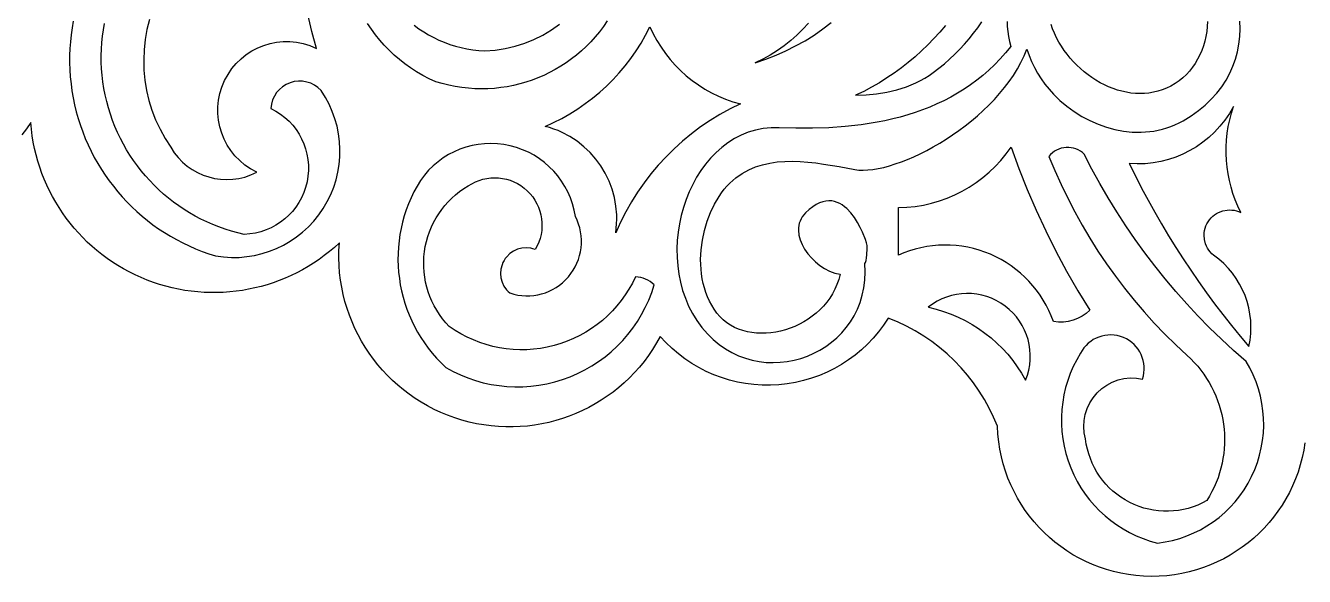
# Model space of a CAD drawing. Header units: millimetres. Extents: x 1813 to 2221, y -1379 to -1272.
# Drawn here: x 1925.2 to 2017.4, y -1379.5 to -1339.8 of the extents above; entities that cross this region are included whole.
import ezdxf

# ---------------------------------------------------------------- set-up
doc = ezdxf.new("R2010")
doc.units = ezdxf.units.MM
doc.header["$MEASUREMENT"] = 0

msp = doc.modelspace()

# ---------------------------------------------------------------- linework, layer by layer
for points in [[(1928.632568, -1339.46936), (1928.545898, -1339.961792), (1928.47583, -1340.457642), (1928.422607, -1340.956421), (1928.386475, -1341.457886), (1928.367432, -1341.961548), (1928.365723, -1342.467041), (1928.381348, -1342.973755), (1928.414551, -1343.481567), (1928.465576, -1343.989868), (1928.534424, -1344.498291), (1928.621338, -1345.00647), (1928.726074, -1345.511353), (1928.847656, -1346.009888), (1928.98584, -1346.501709), (1929.140137, -1346.986572), (1929.310791, -1347.464111), (1929.49707, -1347.93396), (1929.69873, -1348.395874), (1929.915527, -1348.849487), (1930.147217, -1349.294434), (1930.393311, -1349.730469), (1930.653809, -1350.157227), (1930.928223, -1350.574341), (1931.216309, -1350.981567), (1931.517822, -1351.378418), (1931.832275, -1351.764648), (1932.159668, -1352.140015), (1932.499512, -1352.50415), (1932.851318, -1352.856689), (1933.215332, -1353.197266), (1933.590576, -1353.525635), (1933.977295, -1353.841431), (1934.375244, -1354.144409), (1934.783447, -1354.434082), (1935.202393, -1354.710205), (1935.631348, -1354.972412), (1936.070068, -1355.220459), (1936.518311, -1355.453857), (1936.97583, -1355.672485), (1937.442139, -1355.875977), (1937.917236, -1356.063843), (1938.400635, -1356.23584), (1938.89209, -1356.391724), (1939.462158, -1356.468506), (1940.030762, -1356.502197), (1940.595459, -1356.493774), (1941.154297, -1356.444092), (1941.705322, -1356.354004), (1942.246338, -1356.224609), (1942.775391, -1356.056763), (1943.290283, -1355.851318), (1943.788818, -1355.609131), (1944.269287, -1355.331421), (1944.729492, -1355.018799), (1945.167236, -1354.672241), (1945.580566, -1354.292725), (1945.967285, -1353.881226), (1946.325439, -1353.438599), (1946.652832, -1352.96582), (1946.944092, -1352.469849), (1947.195068, -1351.95874), (1947.405762, -1351.434814), (1947.575928, -1350.900146), (1947.706299, -1350.3573), (1947.796143, -1349.80835), (1947.845947, -1349.255493), (1947.855713, -1348.701172), (1947.825439, -1348.147583), (1947.755127, -1347.597046), (1947.64502, -1347.051758), (1947.494873, -1346.514038), (1947.304688, -1345.986084), (1947.074951, -1345.470215), (1946.80542, -1344.96875), (1946.496094, -1344.483887), (1946.270996, -1344.269531), (1946.020996, -1344.09375), (1945.750732, -1343.957764), (1945.464844, -1343.862549), (1945.168213, -1343.809692), (1944.865723, -1343.800293), (1944.562012, -1343.835449), (1944.261963, -1343.916626), (1943.977539, -1344.041626), (1943.718994, -1344.204712), (1943.489258, -1344.401855), (1943.291504, -1344.629028), (1943.128418, -1344.882324), (1943.003174, -1345.157715), (1942.918945, -1345.451538), (1942.878174, -1345.759521), (1943.239502, -1345.952637), (1943.578857, -1346.172729), (1943.894775, -1346.417969), (1944.186768, -1346.686523), (1944.453613, -1346.976685), (1944.694824, -1347.286377), (1944.90918, -1347.61377), (1945.095703, -1347.957153), (1945.253662, -1348.314575), (1945.38208, -1348.684204), (1945.480225, -1349.064209), (1945.546875, -1349.452637), (1945.581299, -1349.847778), (1945.58252, -1350.247681), (1945.549805, -1350.650513), (1945.482178, -1351.054443), (1945.380615, -1351.451416), (1945.247314, -1351.833008), (1945.084229, -1352.198242), (1944.892578, -1352.545654), (1944.674316, -1352.873779), (1944.430664, -1353.181519), (1944.163574, -1353.467407), (1943.874268, -1353.730225), (1943.564453, -1353.968506), (1943.23584, -1354.181152), (1942.889893, -1354.366577), (1942.52832, -1354.523682), (1942.152832, -1354.651001), (1941.764648, -1354.747314), (1941.365479, -1354.811157), (1940.956787, -1354.841309), (1940.48877, -1354.731812), (1940.027344, -1354.605957), (1939.572998, -1354.463867), (1939.125977, -1354.306152), (1938.687012, -1354.132935), (1938.255859, -1353.94458), (1937.833252, -1353.741455), (1937.419189, -1353.523804), (1937.014404, -1353.291992), (1936.618652, -1353.046387), (1936.23291, -1352.787354), (1935.856934, -1352.515015), (1935.491211, -1352.229858), (1935.13623, -1351.932129), (1934.792236, -1351.622314), (1934.459717, -1351.300415), (1934.138428, -1350.967041), (1933.829346, -1350.622314), (1933.532471, -1350.266846), (1933.248047, -1349.900635), (1932.976563, -1349.524048), (1932.718262, -1349.137573), (1932.473389, -1348.741455), (1932.242676, -1348.33606), (1932.025879, -1347.921631), (1931.82373, -1347.498535), (1931.63623, -1347.067017), (1931.463867, -1346.627563), (1931.307129, -1346.180298), (1931.166016, -1345.725708), (1931.041016, -1345.264038), (1930.932373, -1344.795532), (1930.841064, -1344.323486), (1930.767578, -1343.85083), (1930.71167, -1343.378174), (1930.673096, -1342.905762), (1930.651611, -1342.434204), (1930.647461, -1341.963745), (1930.660156, -1341.494995), (1930.689697, -1341.028198), (1930.735596, -1340.563965), (1930.798096, -1340.102539), (1930.876953, -1339.644409)], [(1934.121582, -1339.35144), (1933.942383, -1340.073364), (1933.813232, -1340.802612), (1933.734131, -1341.536621), (1933.705078, -1342.272827), (1933.725586, -1343.008545), (1933.795654, -1343.741211), (1933.915039, -1344.46814), (1934.083984, -1345.18689), (1934.301758, -1345.894653), (1934.568604, -1346.588989), (1934.884033, -1347.267212), (1935.248291, -1347.926758), (1935.660889, -1348.564941), (1935.912842, -1348.953369), (1936.196533, -1349.30896), (1936.508789, -1349.630981), (1936.846924, -1349.918335), (1937.208008, -1350.170532), (1937.588867, -1350.386353), (1937.986816, -1350.565186), (1938.398926, -1350.706177), (1938.82251, -1350.80835), (1939.254395, -1350.870972), (1939.69165, -1350.893188), (1940.131348, -1350.874146), (1940.570801, -1350.812988), (1941.00708, -1350.708862), (1941.437256, -1350.560913), (1941.858398, -1350.368408), (1941.413086, -1350.125732), (1941.002441, -1349.844849), (1940.627686, -1349.528931), (1940.289795, -1349.181519), (1939.98999, -1348.805664), (1939.729492, -1348.405029), (1939.509521, -1347.982666), (1939.331299, -1347.54187), (1939.195557, -1347.086304), (1939.104004, -1346.618896), (1939.057373, -1346.143188), (1939.057129, -1345.662476), (1939.104248, -1345.180176), (1939.200195, -1344.699341), (1939.345703, -1344.223633), (1939.54248, -1343.756104), (1939.785156, -1343.310791), (1940.066162, -1342.900146), (1940.382324, -1342.525269), (1940.729736, -1342.187378), (1941.105469, -1341.887573), (1941.506348, -1341.627075), (1941.928711, -1341.407104), (1942.369385, -1341.228638), (1942.825195, -1341.09314), (1943.29248, -1341.001465), (1943.768066, -1340.954956), (1944.248779, -1340.954712), (1944.731201, -1341.001953), (1945.211914, -1341.097778), (1945.687744, -1341.243408), (1946.155273, -1341.440063), (1945.831543, -1340.214722), (1945.547852, -1338.980591)], [(1967.12793, -1339.465454), (1966.855469, -1339.861938), (1966.567383, -1340.24353), (1966.264893, -1340.609863), (1965.947998, -1340.960693), (1965.617432, -1341.295898), (1965.27417, -1341.615112), (1964.918457, -1341.918213), (1964.551025, -1342.204712), (1964.172607, -1342.474609), (1963.783691, -1342.727539), (1963.38501, -1342.963379), (1962.977051, -1343.181641), (1962.560303, -1343.382202), (1962.135742, -1343.564819), (1961.703857, -1343.729248), (1961.265137, -1343.875366), (1960.820068, -1344.002563), (1960.369873, -1344.110962), (1959.914551, -1344.200073), (1959.454834, -1344.269775), (1958.991699, -1344.319824), (1958.525391, -1344.349854), (1958.056641, -1344.359741), (1957.586182, -1344.349121), (1957.114258, -1344.317871), (1956.64209, -1344.265625), (1956.169678, -1344.192261), (1955.697998, -1344.097412), (1955.227783, -1343.980835), (1954.759277, -1343.842285), (1954.284912, -1343.623169), (1953.825684, -1343.384277), (1953.381592, -1343.126221), (1952.953125, -1342.849854), (1952.540527, -1342.555786), (1952.144287, -1342.244751), (1951.764404, -1341.91748), (1951.401611, -1341.574585), (1951.055908, -1341.216919), (1950.727783, -1340.845093), (1950.41748, -1340.459717), (1950.125488, -1340.061768), (1949.852051, -1339.651855)], [(1953.218994, -1339.775269), (1953.551758, -1340.020142), (1953.895996, -1340.249634), (1954.251709, -1340.463379), (1954.61792, -1340.660522), (1954.994141, -1340.840942), (1955.380127, -1341.003784), (1955.775391, -1341.148682), (1956.179199, -1341.275146), (1956.591064, -1341.38269), (1957.010742, -1341.470703), (1957.4375, -1341.538818), (1957.87085, -1341.586304), (1958.310303, -1341.612915), (1959.052734, -1341.560669), (1959.780029, -1341.450928), (1960.489746, -1341.285767), (1961.179443, -1341.067017), (1961.846191, -1340.796753), (1962.487549, -1340.477051), (1963.10083, -1340.109985), (1963.68335, -1339.697388)], [(1995.96167, -1339.500488), (1995.974609, -1339.861328), (1996.006592, -1340.221924), (1996.057861, -1340.581543), (1996.128662, -1340.939331), (1996.218994, -1341.2948), (1995.843506, -1341.757324), (1995.454346, -1342.197144), (1995.051758, -1342.614624), (1994.63623, -1343.010254), (1994.208252, -1343.384521), (1993.768066, -1343.737915), (1993.31665, -1344.070923), (1992.85376, -1344.384033), (1992.380371, -1344.677612), (1991.896484, -1344.952271), (1991.402832, -1345.208496), (1990.899658, -1345.446655), (1990.387695, -1345.667236), (1989.867188, -1345.87085), (1989.338379, -1346.057739), (1988.802002, -1346.228638), (1988.258301, -1346.383789), (1987.708008, -1346.523804), (1987.151123, -1346.64917), (1986.588379, -1346.760376), (1985.447021, -1346.941895), (1984.287109, -1347.072266), (1983.112305, -1347.155396), (1981.926025, -1347.195068), (1980.731689, -1347.194946), (1979.532715, -1347.158936), (1978.942139, -1347.161011), (1978.37085, -1347.21814), (1977.819336, -1347.327515), (1977.288574, -1347.486816), (1976.779297, -1347.693237), (1976.292236, -1347.944092), (1975.828369, -1348.237061), (1975.388184, -1348.569214), (1974.972656, -1348.93811), (1974.582275, -1349.341187), (1974.218018, -1349.775635), (1973.880615, -1350.239014), (1973.571045, -1350.72876), (1973.289551, -1351.241943), (1973.037354, -1351.776367), (1972.815186, -1352.329102), (1972.623535, -1352.897583), (1972.463623, -1353.47937), (1972.335693, -1354.071655), (1972.240967, -1354.671875), (1972.179688, -1355.277588), (1972.15332, -1355.885986), (1972.161865, -1356.494385), (1972.206787, -1357.100464), (1972.288574, -1357.701294), (1972.407715, -1358.294556), (1972.56543, -1358.877441), (1972.762207, -1359.447266), (1972.998779, -1360.001709), (1973.276123, -1360.537964), (1973.594971, -1361.053345), (1973.956055, -1361.54541), (1974.350342, -1362.000732), (1974.766357, -1362.408203), (1975.20166, -1362.768921), (1975.654297, -1363.083618), (1976.121826, -1363.353271), (1976.601563, -1363.578857), (1977.091309, -1363.761353), (1977.588867, -1363.901367), (1978.091553, -1364.000122), (1978.597168, -1364.05835), (1979.103516, -1364.077026), (1979.608154, -1364.057129), (1980.108643, -1363.99939), (1980.602539, -1363.904907), (1981.087402, -1363.774536), (1981.561279, -1363.609131), (1982.021484, -1363.409668), (1982.46582, -1363.177002), (1982.891846, -1362.912109), (1983.297363, -1362.615967), (1983.679688, -1362.289307), (1984.036621, -1361.933105), (1984.365723, -1361.54834), (1984.664795, -1361.135864), (1984.931396, -1360.696533), (1985.163086, -1360.231445), (1985.357666, -1359.741333), (1985.512695, -1359.227295), (1985.625977, -1358.689941), (1985.694824, -1358.130493), (1985.717041, -1357.549805), (1985.690186, -1356.948608), (1985.744873, -1356.865723), (1985.791748, -1356.724609), (1985.82959, -1356.539429), (1985.856445, -1356.324341), (1985.872314, -1355.860596), (1985.858398, -1355.640381), (1985.827637, -1355.446777), (1985.750977, -1355.219604), (1985.533936, -1354.68689), (1985.373779, -1354.351685), (1985.179443, -1353.995117), (1984.951416, -1353.63562), (1984.689941, -1353.291382), (1984.395264, -1352.980713), (1984.235596, -1352.84375), (1984.067871, -1352.722046), (1983.891846, -1352.618042), (1983.707764, -1352.533813), (1983.515869, -1352.471802), (1983.315674, -1352.434204), (1983.107666, -1352.42334), (1982.891602, -1352.44165), (1982.667725, -1352.491211), (1982.436035, -1352.574341), (1982.196533, -1352.693481), (1981.949219, -1352.85083), (1981.694092, -1353.048706), (1981.431396, -1353.289429), (1981.302979, -1353.428833), (1981.194092, -1353.574463), (1981.10376, -1353.725586), (1981.031494, -1353.881714), (1980.976807, -1354.042114), (1980.938965, -1354.206055), (1980.91748, -1354.373169), (1980.911621, -1354.542603), (1980.944336, -1354.88623), (1981.032715, -1355.232178), (1981.171875, -1355.575317), (1981.356689, -1355.910645), (1981.582764, -1356.233398), (1981.845215, -1356.53833), (1982.13916, -1356.820557), (1982.459961, -1357.075195), (1982.80249, -1357.297119), (1983.162354, -1357.481445), (1983.534424, -1357.623169), (1983.914063, -1357.717407), (1983.817383, -1358.09021), (1983.693359, -1358.448364), (1983.543701, -1358.791382), (1983.370117, -1359.119019), (1983.174072, -1359.430908), (1982.956787, -1359.726563), (1982.720215, -1360.005737), (1982.46582, -1360.267944), (1982.195068, -1360.512817), (1981.909668, -1360.740112), (1981.611084, -1360.949341), (1981.300537, -1361.140137), (1980.980225, -1361.312012), (1980.651123, -1361.464844), (1980.315186, -1361.598145), (1979.973633, -1361.711548), (1979.628418, -1361.804565), (1979.280518, -1361.876953), (1978.932129, -1361.928345), (1978.584229, -1361.958252), (1978.23877, -1361.966431), (1977.897217, -1361.952393), (1977.561035, -1361.915894), (1977.231934, -1361.856445), (1976.911133, -1361.773682), (1976.600342, -1361.667236), (1976.30127, -1361.536865), (1976.015381, -1361.38208), (1975.744141, -1361.202393), (1975.489258, -1360.997559), (1975.252197, -1360.767334), (1975.034424, -1360.511108), (1974.83667, -1360.235596), (1974.658691, -1359.948486), (1974.499756, -1359.650635), (1974.359375, -1359.34314), (1974.237549, -1359.026733), (1974.133545, -1358.702637), (1974.047119, -1358.371826), (1973.977783, -1358.035156), (1973.925049, -1357.693604), (1973.888916, -1357.348145), (1973.868408, -1357), (1973.863525, -1356.649902), (1973.898682, -1355.947998), (1973.990967, -1355.250244), (1974.137207, -1354.564697), (1974.333984, -1353.89917), (1974.578369, -1353.261475), (1974.866943, -1352.659424), (1975.196289, -1352.100952), (1975.375488, -1351.840454), (1975.563477, -1351.59375), (1975.760254, -1351.361938), (1975.965088, -1351.145996), (1976.177979, -1350.946655), (1976.398193, -1350.765137), (1976.855225, -1350.449707), (1977.330811, -1350.189819), (1977.822998, -1349.981323), (1978.329834, -1349.820313), (1978.850342, -1349.703003), (1979.382324, -1349.625366), (1979.924561, -1349.583496), (1980.474854, -1349.573486), (1981.032227, -1349.591187), (1981.594482, -1349.632935), (1982.1604, -1349.69458), (1982.728027, -1349.772339), (1983.862061, -1349.960083), (1984.983887, -1350.164917), (1985.274414, -1350.202393), (1985.590088, -1350.213623), (1985.928223, -1350.199463), (1986.287598, -1350.160278), (1986.666016, -1350.096924), (1987.061768, -1350.009888), (1987.473145, -1349.89978), (1987.897949, -1349.767334), (1988.334473, -1349.613159), (1988.78125, -1349.437744), (1989.23584, -1349.241943), (1989.696777, -1349.026123), (1990.162109, -1348.791138), (1990.629883, -1348.537598), (1991.098389, -1348.265991), (1991.565918, -1347.977051), (1992.030273, -1347.671265), (1992.48999, -1347.349487), (1992.942871, -1347.012085), (1993.387451, -1346.659912), (1993.821533, -1346.293579), (1994.243408, -1345.913574), (1994.651123, -1345.520508), (1995.043213, -1345.115234), (1995.41748, -1344.69812), (1995.771973, -1344.27002), (1996.105225, -1343.831421), (1996.415039, -1343.382935), (1996.699951, -1342.925293), (1996.957764, -1342.459106), (1997.186768, -1341.984863), (1997.38501, -1341.503418), (1997.54248, -1341.950439), (1997.724365, -1342.386841), (1997.93042, -1342.811523), (1998.159668, -1343.223633), (1998.411865, -1343.62207), (1998.686035, -1344.006104), (1998.982178, -1344.374634), (1999.299072, -1344.726807), (1999.767578, -1345.183716), (2000.267334, -1345.605713), (2000.795166, -1345.990601), (2001.347656, -1346.336182), (2001.921143, -1346.640503), (2002.512451, -1346.901367), (2003.11792, -1347.116699), (2003.734131, -1347.284302), (2004.35791, -1347.402222), (2004.985352, -1347.468262), (2005.613525, -1347.480225), (2006.238525, -1347.436279), (2006.549072, -1347.392578), (2006.857422, -1347.334106), (2007.16333, -1347.260498), (2007.466309, -1347.171631), (2007.766113, -1347.067139), (2008.062012, -1346.946777), (2008.35376, -1346.810303), (2008.641113, -1346.657349), (2009.219238, -1346.304443), (2009.751709, -1345.927246), (2010.239014, -1345.5271), (2010.681641, -1345.105469), (2011.079834, -1344.66394), (2011.434326, -1344.203979), (2011.74585, -1343.726929), (2012.014404, -1343.234375), (2012.240967, -1342.727661), (2012.426025, -1342.208252), (2012.569824, -1341.677734), (2012.672852, -1341.137451), (2012.736084, -1340.588989), (2012.759521, -1340.033569), (2012.743896, -1339.4729)], [(1981.645264, -1339.62793), (1981.23877, -1340.067383), (1980.80957, -1340.484985), (1980.358154, -1340.880127), (1979.885742, -1341.251465), (1979.393066, -1341.598389), (1978.880859, -1341.9198), (1978.350098, -1342.214722), (1977.801514, -1342.4823)], [(1977.802246, -1342.4823), (1978.560059, -1342.226318), (1979.298096, -1341.937744), (1980.016357, -1341.617554), (1980.713623, -1341.266724), (1981.389404, -1340.886353), (1982.043213, -1340.477417), (1982.674561, -1340.041016), (1983.282471, -1339.578125)], [(1991.50708, -1339.790771), (1991.102783, -1340.270264), (1990.681885, -1340.736084), (1990.244385, -1341.187744), (1989.791016, -1341.624756), (1989.321777, -1342.046509), (1988.837158, -1342.452759), (1988.337158, -1342.842896), (1987.822754, -1343.216431), (1987.293457, -1343.572876), (1986.750244, -1343.911865), (1986.193115, -1344.232666), (1985.622314, -1344.535034), (1985.038574, -1344.818481), (1985.788574, -1344.792236), (1986.536865, -1344.719238), (1987.2771, -1344.597168), (1988.00293, -1344.424438), (1988.70752, -1344.199097), (1989.050049, -1344.065918), (1989.384766, -1343.918945), (1989.711182, -1343.757813), (1990.02832, -1343.582397), (1990.335205, -1343.392212), (1990.631348, -1343.187256), (1991.039307, -1342.877197), (1991.43457, -1342.553589), (1991.817383, -1342.216919), (1992.1875, -1341.867676), (1992.545166, -1341.506348), (1992.890381, -1341.133423), (1993.223145, -1340.749268), (1993.543457, -1340.35437), (1993.851318, -1339.949219), (1994.147217, -1339.53418)], [(2010.417969, -1339.503784), (2010.394043, -1339.863525), (2010.351318, -1340.220093), (2010.289795, -1340.572266), (2010.209229, -1340.918823), (2010.109863, -1341.258301), (2009.991455, -1341.589478), (2009.854248, -1341.911133), (2009.697998, -1342.22168), (2009.522705, -1342.520142), (2009.328369, -1342.805054), (2009.11499, -1343.075073), (2008.882568, -1343.328979), (2008.630859, -1343.56543), (2008.360352, -1343.783203), (2008.070557, -1343.980835), (2007.768066, -1344.155151), (2007.460205, -1344.304077), (2007.147217, -1344.428223), (2006.830322, -1344.528198), (2006.51001, -1344.604614), (2006.187012, -1344.658203), (2005.862061, -1344.689331), (2005.535889, -1344.698853), (2005.209229, -1344.687378), (2004.883057, -1344.655273), (2004.557373, -1344.603516), (2004.233643, -1344.532471), (2003.912354, -1344.442749), (2003.594238, -1344.335205), (2003.279785, -1344.210205), (2002.969971, -1344.068481), (2002.665527, -1343.910645), (2002.367188, -1343.737305), (2002.075439, -1343.549072), (2001.791504, -1343.346558), (2001.515381, -1343.130493), (2001.248535, -1342.901367), (2000.991211, -1342.65979), (2000.744141, -1342.406372), (2000.508545, -1342.141846), (2000.284424, -1341.866821), (2000.072998, -1341.581787), (1999.875, -1341.287476), (1999.690918, -1340.984497), (1999.521729, -1340.67334), (1999.36792, -1340.354858), (1999.230225, -1340.029419), (1999.138916, -1339.711426)], [(1967.737305, -1354.720581), (1967.778564, -1354.394897), (1967.803955, -1354.070679), (1967.813965, -1353.748291), (1967.809082, -1353.428101), (1967.754639, -1352.796021), (1967.643311, -1352.177979), (1967.476807, -1351.577271), (1967.257813, -1350.99707), (1966.988281, -1350.440796), (1966.670166, -1349.911865), (1966.306396, -1349.413452), (1965.898438, -1348.948975), (1965.448975, -1348.521851), (1964.959961, -1348.135132), (1964.433594, -1347.792358), (1963.872314, -1347.496948), (1963.579346, -1347.36792), (1963.27832, -1347.251953), (1962.969727, -1347.149414), (1962.653564, -1347.060913), (1963.264404, -1346.783691), (1963.860107, -1346.480347), (1964.439697, -1346.151855), (1965.00293, -1345.798584), (1965.548584, -1345.421387), (1966.076416, -1345.020874), (1966.585449, -1344.5979), (1967.074951, -1344.152832), (1967.544189, -1343.686646), (1967.992676, -1343.199829), (1968.419434, -1342.693237), (1968.823975, -1342.167358), (1969.205566, -1341.623047), (1969.563477, -1341.060913), (1969.896729, -1340.481689), (1970.204834, -1339.885986), (1970.445557, -1340.393555), (1970.713379, -1340.883667), (1971.00708, -1341.355469), (1971.325684, -1341.808228), (1971.668213, -1342.240967), (1972.033691, -1342.652832), (1972.421143, -1343.043091), (1972.82959, -1343.410767), (1973.257813, -1343.755005), (1973.704834, -1344.074951), (1974.169922, -1344.369873), (1974.651855, -1344.638672), (1975.149658, -1344.880737), (1975.662354, -1345.095215), (1976.188965, -1345.281006), (1976.728271, -1345.4375), (1975.97998, -1345.805176), (1975.252197, -1346.205566), (1974.545898, -1346.637695), (1973.862061, -1347.100708), (1973.201416, -1347.593628), (1972.565186, -1348.115479), (1971.954102, -1348.665283), (1971.368896, -1349.24231), (1970.810791, -1349.845337), (1970.280762, -1350.473633), (1969.779297, -1351.126221), (1969.307617, -1351.802002), (1968.866455, -1352.500244), (1968.457031, -1353.219971), (1968.080078, -1353.960205), (1967.736572, -1354.719849)], [(2013.388672, -1362.924194), (2013.475586, -1362.453979), (2013.526611, -1361.983276), (2013.542236, -1361.514038), (2013.523438, -1361.047974), (2013.470947, -1360.586914), (2013.38501, -1360.132324), (2013.266846, -1359.686401), (2013.116699, -1359.25061), (2012.935303, -1358.826782), (2012.723633, -1358.416748), (2012.482178, -1358.022339), (2012.21167, -1357.645142), (2011.912598, -1357.286987), (2011.585938, -1356.949707), (2011.232178, -1356.63501), (2010.852051, -1356.344727), (2010.72168, -1356.229858), (2010.604248, -1356.105347), (2010.500488, -1355.97229), (2010.410156, -1355.831543), (2010.33374, -1355.684204), (2010.27124, -1355.531372), (2010.188721, -1355.213379), (2010.163818, -1354.88562), (2010.173584, -1354.720703), (2010.198242, -1354.556641), (2010.238037, -1354.394165), (2010.293213, -1354.234497), (2010.36377, -1354.078735), (2010.450195, -1353.927734), (2010.550293, -1353.785645), (2010.661377, -1353.655762), (2010.782715, -1353.538086), (2010.912842, -1353.433228), (2011.05127, -1353.341309), (2011.196533, -1353.262695), (2011.503906, -1353.146362), (2011.827148, -1353.086426), (2011.992188, -1353.078247), (2012.157959, -1353.085205), (2012.32373, -1353.1073), (2012.488525, -1353.14502), (2012.651123, -1353.198486), (2012.810547, -1353.268066), (2012.598633, -1352.819458), (2012.4104, -1352.362915), (2012.245605, -1351.89917), (2012.104492, -1351.429321), (2011.987061, -1350.954102), (2011.893311, -1350.474609), (2011.823242, -1349.991455), (2011.777344, -1349.505859), (2011.755127, -1349.018555), (2011.75708, -1348.530396), (2011.783203, -1348.04248), (2011.833252, -1347.555542), (2011.907715, -1347.070557), (2012.006348, -1346.588379), (2012.12915, -1346.109985), (2012.276611, -1345.63623), (2011.984619, -1346.13623), (2011.659912, -1346.608765), (2011.304443, -1347.052734), (2010.920166, -1347.467041), (2010.508789, -1347.850708), (2010.07251, -1348.202637), (2009.613281, -1348.521729), (2009.133057, -1348.806885), (2008.633545, -1349.057007), (2008.116943, -1349.27124), (2007.585205, -1349.448364), (2007.040039, -1349.58728), (2006.483643, -1349.687012), (2005.917969, -1349.74646), (2005.344971, -1349.764526), (2004.766357, -1349.740234), (2005.205811, -1350.625488), (2005.658936, -1351.503296), (2006.125732, -1352.373535), (2006.605957, -1353.235962), (2007.099609, -1354.090454), (2007.606689, -1354.93689), (2008.126953, -1355.775146), (2008.6604, -1356.605103), (2009.206787, -1357.426392), (2009.766113, -1358.239014), (2010.338379, -1359.042847), (2010.92334, -1359.837646), (2011.520996, -1360.623291), (2012.131104, -1361.399658), (2012.753906, -1362.166626), (2013.388672, -1362.923828)], [(2017.435791, -1369.847778), (2017.348877, -1370.390503), (2017.236084, -1370.924072), (2017.098389, -1371.447632), (2016.936279, -1371.960693), (2016.750488, -1372.462524), (2016.541504, -1372.952515), (2016.310303, -1373.429932), (2016.057373, -1373.894287), (2015.783447, -1374.344849), (2015.489258, -1374.781006), (2015.175293, -1375.202026), (2014.842529, -1375.607422), (2014.491211, -1375.996338), (2014.122314, -1376.368408), (2013.736328, -1376.722656), (2013.334229, -1377.058716), (2012.91626, -1377.375732), (2012.483398, -1377.673218), (2012.036377, -1377.950439), (2011.575439, -1378.206909), (2011.101807, -1378.441772), (2010.615723, -1378.654419), (2010.11792, -1378.84436), (2009.609375, -1379.010742), (2009.090332, -1379.153076), (2008.561768, -1379.27063), (2008.024414, -1379.362915), (2007.478516, -1379.429077), (2006.925293, -1379.468506), (2006.36499, -1379.480713), (2005.804688, -1379.465088), (2005.251465, -1379.422363), (2004.706299, -1379.352905), (2004.169189, -1379.257446), (2003.641357, -1379.136597), (2003.123535, -1378.991211), (2002.615723, -1378.821655), (2002.119385, -1378.628784), (2001.634521, -1378.413086), (2001.162354, -1378.175415), (2000.703125, -1377.91626), (2000.257813, -1377.63623), (1999.82666, -1377.336182), (1999.410889, -1377.016479), (1999.010742, -1376.677979), (1998.626953, -1376.321411), (1998.260254, -1375.947144), (1997.911621, -1375.55603), (1997.581055, -1375.148682), (1997.269775, -1374.725708), (1996.978271, -1374.28772), (1996.707031, -1373.835449), (1996.457031, -1373.369629), (1996.22876, -1372.890747), (1996.022705, -1372.399414), (1995.840088, -1371.896484), (1995.680908, -1371.382446), (1995.546387, -1370.85791), (1995.436768, -1370.32373), (1995.353027, -1369.780396), (1995.295654, -1369.228638), (1995.265381, -1368.668945), (1994.984619, -1368.004395), (1994.670654, -1367.358643), (1994.324951, -1366.732788), (1993.948242, -1366.127808), (1993.541504, -1365.544678), (1993.106201, -1364.984497), (1992.642822, -1364.448242), (1992.152832, -1363.937012), (1991.636963, -1363.451782), (1991.096191, -1362.99353), (1990.531982, -1362.563232), (1989.945068, -1362.162109), (1989.33667, -1361.791016), (1988.70752, -1361.451172), (1988.058594, -1361.143311), (1987.391602, -1360.86853), (1987.055908, -1361.375244), (1986.693115, -1361.858154), (1986.304688, -1362.31665), (1985.891602, -1362.749634), (1985.455566, -1363.156494), (1984.997559, -1363.536499), (1984.519043, -1363.888672), (1984.02124, -1364.212402), (1983.505615, -1364.506592), (1982.973389, -1364.770874), (1982.425781, -1365.004028), (1981.864258, -1365.205566), (1981.290039, -1365.374512), (1980.70459, -1365.510132), (1980.109131, -1365.611572), (1979.504883, -1365.678223), (1978.897949, -1365.708862), (1978.294189, -1365.703613), (1977.69458, -1365.663208), (1977.101074, -1365.588013), (1976.514648, -1365.478638), (1975.937012, -1365.335693), (1975.369629, -1365.159912), (1974.813477, -1364.95166), (1974.270508, -1364.711548), (1973.741943, -1364.440186), (1973.229248, -1364.138184), (1972.733643, -1363.806152), (1972.256836, -1363.44458), (1971.800049, -1363.054077), (1971.364746, -1362.635254), (1970.952393, -1362.188599), (1970.686279, -1362.663086), (1970.401855, -1363.12207), (1970.099854, -1363.564941), (1969.781006, -1363.991699), (1969.445801, -1364.401855), (1969.094727, -1364.795288), (1968.729004, -1365.171631), (1968.348633, -1365.530762), (1967.954834, -1365.872192), (1967.548096, -1366.195679), (1967.128906, -1366.501099), (1966.697998, -1366.787964), (1966.256348, -1367.056152), (1965.804199, -1367.305298), (1965.342285, -1367.535156), (1964.871338, -1367.745605), (1964.39209, -1367.936035), (1963.905029, -1368.106445), (1963.411133, -1368.256348), (1962.910645, -1368.38562), (1962.404541, -1368.494019), (1961.893311, -1368.581055), (1961.377686, -1368.646729), (1960.858154, -1368.690552), (1960.335693, -1368.71228), (1959.811035, -1368.71167), (1959.28418, -1368.688354), (1958.756592, -1368.642212), (1958.228271, -1368.572876), (1957.700439, -1368.480103), (1957.17334, -1368.363647), (1956.647705, -1368.223022), (1956.128906, -1368.059692), (1955.621582, -1367.875244), (1955.126465, -1367.670288), (1954.643555, -1367.445313), (1954.173584, -1367.201172), (1953.716553, -1366.938232), (1953.273438, -1366.657104), (1952.844238, -1366.358398), (1952.429443, -1366.042725), (1952.029541, -1365.710693), (1951.64502, -1365.362915), (1951.275879, -1364.999878), (1950.923096, -1364.622314), (1950.586426, -1364.230591), (1950.26709, -1363.825562), (1949.964844, -1363.407593), (1949.680176, -1362.977417), (1949.413818, -1362.535522), (1949.165771, -1362.082642), (1948.936768, -1361.619263), (1948.727295, -1361.145996), (1948.537354, -1360.66333), (1948.367432, -1360.171997), (1948.218262, -1359.672607), (1948.090088, -1359.165649), (1947.983398, -1358.651733), (1947.898193, -1358.13147), (1947.835449, -1357.605469), (1947.795166, -1357.074219), (1947.777832, -1356.53833), (1947.78418, -1355.998535), (1947.814209, -1355.455322), (1947.460938, -1355.775146), (1947.098145, -1356.080566), (1946.726563, -1356.37146), (1946.346436, -1356.647827), (1945.958252, -1356.909546), (1945.562256, -1357.156372), (1945.158936, -1357.38855), (1944.748779, -1357.605713), (1944.332275, -1357.807861), (1943.909912, -1357.994995), (1943.481689, -1358.166992), (1943.048584, -1358.32373), (1942.610596, -1358.46521), (1942.168457, -1358.591309), (1941.722168, -1358.701782), (1941.272705, -1358.796875), (1940.820068, -1358.876221), (1940.36499, -1358.939819), (1939.907471, -1358.987671), (1939.448242, -1359.019653), (1938.987793, -1359.035645), (1938.526611, -1359.035522), (1938.064697, -1359.019287), (1937.602783, -1358.986938), (1937.141113, -1358.938232), (1936.68042, -1358.873169), (1936.220947, -1358.791626), (1935.762939, -1358.693481), (1935.307129, -1358.578857), (1934.85376, -1358.447388), (1934.40332, -1358.299194), (1933.956299, -1358.134155), (1933.515381, -1357.953247), (1933.083496, -1357.75769), (1932.660889, -1357.547729), (1932.247559, -1357.323853), (1931.843994, -1357.086304), (1931.450439, -1356.835449), (1931.067139, -1356.571655), (1930.69458, -1356.295288), (1930.33252, -1356.006592), (1929.981445, -1355.706055), (1929.641602, -1355.394043), (1929.313477, -1355.070801), (1928.996826, -1354.736572), (1928.692383, -1354.391968), (1928.400391, -1354.037109), (1928.12085, -1353.672485), (1927.854004, -1353.29834), (1927.600342, -1352.915039), (1927.359863, -1352.523071), (1927.133057, -1352.122559), (1926.920166, -1351.713989), (1926.721191, -1351.297729), (1926.536621, -1350.874023), (1926.366699, -1350.443359), (1926.21167, -1350.005981), (1926.071533, -1349.562134), (1925.947021, -1349.112427), (1925.838135, -1348.656982), (1925.745117, -1348.196289), (1925.667969, -1347.730591), (1925.607666, -1347.260254), (1925.563721, -1346.785645), (1925.250732, -1347.232056), (1924.921143, -1347.661133)], [(1970.517334, -1358.477417), (1970.376953, -1358.349365), (1970.22583, -1358.23645), (1970.06543, -1358.138916), (1969.896729, -1358.057495), (1969.720947, -1357.992554), (1969.539551, -1357.94458), (1969.353271, -1357.914307), (1969.164063, -1357.901978), (1968.941895, -1358.352661), (1968.696533, -1358.787842), (1968.428711, -1359.206909), (1968.13916, -1359.609131), (1967.828857, -1359.993652), (1967.498779, -1360.359863), (1967.149414, -1360.706909), (1966.782227, -1361.03418), (1966.397461, -1361.340942), (1965.996338, -1361.626465), (1965.57959, -1361.890015), (1965.148193, -1362.130859), (1964.702881, -1362.348267), (1964.244385, -1362.541504), (1963.773926, -1362.709839), (1963.292236, -1362.852539), (1962.803467, -1362.968384), (1962.311768, -1363.056274), (1961.818115, -1363.116577), (1961.32373, -1363.149414), (1960.82959, -1363.155029), (1960.337158, -1363.133545), (1959.847168, -1363.085327), (1959.36084, -1363.010498), (1958.879395, -1362.90918), (1958.403809, -1362.781738), (1957.935303, -1362.628174), (1957.474854, -1362.448853), (1957.023682, -1362.243896), (1956.583008, -1362.01355), (1956.153564, -1361.757935), (1955.736816, -1361.477417), (1955.484375, -1361.203003), (1955.249268, -1360.91626), (1955.031982, -1360.61792), (1954.832764, -1360.309082), (1954.651611, -1359.990356), (1954.489258, -1359.66272), (1954.345947, -1359.326904), (1954.22168, -1358.983887), (1954.116699, -1358.634399), (1954.031738, -1358.279297), (1953.966553, -1357.919434), (1953.921875, -1357.555786), (1953.897461, -1357.188965), (1953.894287, -1356.819946), (1953.912109, -1356.449463), (1953.951172, -1356.078613), (1954.011963, -1355.710571), (1954.093262, -1355.348755), (1954.194336, -1354.993896), (1954.314941, -1354.646729), (1954.45459, -1354.307861), (1954.612793, -1353.978271), (1954.789063, -1353.658447), (1954.98291, -1353.349365), (1955.193604, -1353.051514), (1955.421143, -1352.765869), (1955.664551, -1352.49292), (1955.923584, -1352.233765), (1956.197754, -1351.98877), (1956.486328, -1351.758911), (1956.789307, -1351.544922), (1957.105713, -1351.347412), (1957.359131, -1351.19104), (1957.621582, -1351.05896), (1957.891357, -1350.951172), (1958.166748, -1350.867432), (1958.446777, -1350.807739), (1958.729248, -1350.771851), (1959.013184, -1350.759644), (1959.296387, -1350.770996), (1959.577881, -1350.805786), (1959.855957, -1350.864014), (1960.128906, -1350.945313), (1960.395508, -1351.049805), (1960.653809, -1351.177124), (1960.902344, -1351.327393), (1961.139893, -1351.500244), (1961.364502, -1351.695801), (1961.571533, -1351.910156), (1961.756592, -1352.138306), (1961.919434, -1352.378906), (1962.060059, -1352.630371), (1962.178223, -1352.891113), (1962.273438, -1353.159546), (1962.345947, -1353.434204), (1962.395264, -1353.713623), (1962.421143, -1353.995972), (1962.423584, -1354.280029), (1962.4021, -1354.564087), (1962.356934, -1354.84668), (1962.287354, -1355.126221), (1962.193604, -1355.401123), (1962.075195, -1355.669922), (1961.931885, -1355.93103), (1961.773438, -1355.878662), (1961.613281, -1355.841309), (1961.29126, -1355.810303), (1960.973389, -1355.835693), (1960.66626, -1355.915039), (1960.377197, -1356.045776), (1960.113281, -1356.225586), (1959.881836, -1356.451782), (1959.780273, -1356.581543), (1959.689697, -1356.721924), (1959.612305, -1356.870117), (1959.549316, -1357.022217), (1959.466309, -1357.335083), (1959.439697, -1357.653076), (1959.468262, -1357.968872), (1959.550293, -1358.275146), (1959.68457, -1358.564331), (1959.870117, -1358.829346), (1959.981689, -1358.950317), (1960.105469, -1359.062622), (1960.390625, -1359.146729), (1960.678223, -1359.208374), (1960.967285, -1359.248047), (1961.256592, -1359.266113), (1961.544922, -1359.262573), (1961.831055, -1359.238037), (1962.114014, -1359.192627), (1962.392822, -1359.126831), (1962.665771, -1359.040894), (1962.932129, -1358.935181), (1963.190674, -1358.809814), (1963.44043, -1358.665405), (1963.679688, -1358.502075), (1963.907715, -1358.32019), (1964.123291, -1358.119995), (1964.325439, -1357.901978), (1964.510498, -1357.669312), (1964.675781, -1357.425781), (1964.821045, -1357.172852), (1964.946289, -1356.911499), (1965.05127, -1356.642944), (1965.135986, -1356.368408), (1965.199951, -1356.089111), (1965.243652, -1355.806274), (1965.266357, -1355.520874), (1965.268311, -1355.234375), (1965.249023, -1354.947754), (1965.20874, -1354.662231), (1965.147217, -1354.379028), (1965.064209, -1354.099365), (1964.959473, -1353.824463), (1964.833252, -1353.55542), (1964.74585, -1353.092163), (1964.625, -1352.641602), (1964.47168, -1352.2052), (1964.287354, -1351.78418), (1964.073242, -1351.380249), (1963.830811, -1350.994629), (1963.561279, -1350.628662), (1963.265869, -1350.284058), (1962.946045, -1349.961914), (1962.603027, -1349.663818), (1962.238037, -1349.391113), (1961.852539, -1349.145142), (1961.447754, -1348.927612), (1961.024902, -1348.739624), (1960.585449, -1348.582642), (1960.130615, -1348.458252), (1959.667969, -1348.368652), (1959.20459, -1348.315063), (1958.742432, -1348.296631), (1958.283203, -1348.312744), (1957.828857, -1348.362793), (1957.380859, -1348.445923), (1956.941406, -1348.561523), (1956.511963, -1348.708862), (1956.094727, -1348.887451), (1955.691162, -1349.096313), (1955.302979, -1349.334839), (1954.932129, -1349.602539), (1954.580566, -1349.898438), (1954.25, -1350.222046), (1953.941895, -1350.572632), (1953.658447, -1350.949341), (1953.413818, -1351.360962), (1953.189453, -1351.779663), (1952.985352, -1352.204834), (1952.801514, -1352.635742), (1952.637695, -1353.071899), (1952.493896, -1353.512451), (1952.370117, -1353.956909), (1952.266357, -1354.404541), (1952.182129, -1354.854858), (1952.117432, -1355.307007), (1952.07251, -1355.760376), (1952.047119, -1356.214478), (1952.041016, -1356.668579), (1952.054443, -1357.121948), (1952.086914, -1357.573975), (1952.138428, -1358.02417), (1952.209229, -1358.47168), (1952.298828, -1358.916016), (1952.407471, -1359.356445), (1952.534668, -1359.792236), (1952.680664, -1360.2229), (1952.845459, -1360.647827), (1953.028564, -1361.066162), (1953.230225, -1361.477417), (1953.450195, -1361.880981), (1953.688232, -1362.276001), (1953.94458, -1362.662109), (1954.219238, -1363.038452), (1954.511719, -1363.404419), (1954.822021, -1363.759399), (1955.150146, -1364.102661), (1955.496094, -1364.433838), (1956.013672, -1364.715088), (1956.543457, -1364.964966), (1957.083984, -1365.183228), (1957.633789, -1365.369873), (1958.191406, -1365.524658), (1958.755615, -1365.647705), (1959.324951, -1365.738647), (1959.898193, -1365.797607), (1960.473633, -1365.824341), (1961.050049, -1365.818726), (1961.626221, -1365.780884), (1962.200684, -1365.710449), (1962.771973, -1365.607422), (1963.338623, -1365.47168), (1963.899414, -1365.303223), (1964.453125, -1365.101807), (1964.994141, -1364.869141), (1965.518066, -1364.607544), (1966.023682, -1364.317871), (1966.510254, -1364.001465), (1966.976807, -1363.659058), (1967.422363, -1363.291748), (1967.845947, -1362.900635), (1968.246826, -1362.486572), (1968.623779, -1362.050903), (1968.97583, -1361.59436), (1969.30249, -1361.118042), (1969.602539, -1360.623047), (1969.874756, -1360.110474), (1970.118652, -1359.581177), (1970.333252, -1359.036255), (1970.517334, -1358.476685)], [(2013.185547, -1363.987061), (2012.287354, -1363.199707), (2011.409912, -1362.390991), (2010.553955, -1361.561401), (2009.719727, -1360.711182), (2008.907471, -1359.841064), (2008.117676, -1358.951294), (2007.350586, -1358.042358), (2006.606445, -1357.114624), (2005.885742, -1356.168701), (2005.188721, -1355.204956), (2004.515625, -1354.223755), (2003.867188, -1353.225586), (2003.243408, -1352.210938), (2002.644775, -1351.180176), (2002.071777, -1350.133789), (2001.52417, -1349.072144), (2001.389404, -1348.951294), (2001.243408, -1348.846313), (2001.088135, -1348.757568), (2000.924561, -1348.685547), (2000.754395, -1348.631104), (2000.579102, -1348.59436), (2000.399902, -1348.576172), (2000.218262, -1348.577026), (2000.03833, -1348.596924), (1999.862793, -1348.635498), (1999.692871, -1348.691895), (1999.530273, -1348.765503), (1999.375977, -1348.855713), (1999.231689, -1348.96167), (1999.098389, -1349.082764), (1998.977783, -1349.218262), (1999.398682, -1350.23877), (1999.8479, -1351.245117), (2000.325684, -1352.236816), (2000.831055, -1353.213379), (2001.364014, -1354.174072), (2001.923828, -1355.11853), (2002.510498, -1356.046021), (2003.123535, -1356.956177), (2003.762451, -1357.848267), (2004.426758, -1358.721802), (2005.116211, -1359.576172), (2005.830322, -1360.410889), (2006.569092, -1361.225342), (2007.331543, -1362.019043), (2008.117676, -1362.79126), (2008.927002, -1363.541626), (2009.198242, -1363.797607), (2009.455566, -1364.063232), (2009.698975, -1364.338135), (2009.928223, -1364.621826), (2010.143311, -1364.913574), (2010.344482, -1365.213135), (2010.53125, -1365.519775), (2010.703613, -1365.833008), (2010.861816, -1366.152588), (2011.005371, -1366.477661), (2011.134277, -1366.807861), (2011.248779, -1367.1427), (2011.348633, -1367.481689), (2011.433594, -1367.824097), (2011.503662, -1368.169678), (2011.559082, -1368.517822), (2011.599365, -1368.868042), (2011.624756, -1369.219849), (2011.63501, -1369.572632), (2011.630127, -1369.925903), (2011.609863, -1370.279175), (2011.574463, -1370.631836), (2011.523682, -1370.983643), (2011.457275, -1371.333862), (2011.375488, -1371.682007), (2011.278076, -1372.027588), (2011.165039, -1372.370117), (2011.036377, -1372.708984), (2010.891602, -1373.043823), (2010.731201, -1373.374023), (2010.554932, -1373.699097), (2010.362549, -1374.018555), (2010.036865, -1374.190796), (2009.703369, -1374.341309), (2009.363037, -1374.469971), (2009.01709, -1374.576904), (2008.66626, -1374.661987), (2008.312012, -1374.725342), (2007.955078, -1374.766724), (2007.596436, -1374.786255), (2007.237305, -1374.783936), (2006.878906, -1374.759644), (2006.521729, -1374.713379), (2006.167236, -1374.645142), (2005.816406, -1374.554932), (2005.470215, -1374.442627), (2005.129883, -1374.30835), (2004.795898, -1374.151855), (2004.4729, -1373.974976), (2004.163574, -1373.779663), (2003.868652, -1373.56665), (2003.588867, -1373.336914), (2003.324463, -1373.091309), (2003.076172, -1372.830566), (2002.844971, -1372.555542), (2002.630859, -1372.267212), (2002.434814, -1371.966309), (2002.257568, -1371.653809), (2002.099121, -1371.330444), (2001.960693, -1370.99707), (2001.842529, -1370.654663), (2001.745361, -1370.303955), (2001.669678, -1369.945801), (2001.615967, -1369.581177), (2001.523438, -1369.136963), (2001.489746, -1368.690186), (2001.513428, -1368.246338), (2001.593262, -1367.810669), (2001.727783, -1367.388672), (2001.916016, -1366.98584), (2002.156006, -1366.607666), (2002.447021, -1366.259277), (2002.781006, -1365.951782), (2003.147217, -1365.693604), (2003.540283, -1365.486084), (2003.955322, -1365.331055), (2004.386475, -1365.22998), (2004.828613, -1365.184692), (2005.276367, -1365.196655), (2005.724365, -1365.267578), (2005.786377, -1365.040649), (2005.825684, -1364.812622), (2005.843018, -1364.585083), (2005.839111, -1364.359131), (2005.814209, -1364.136353), (2005.769287, -1363.917847), (2005.70459, -1363.7052), (2005.621094, -1363.499512), (2005.519287, -1363.302246), (2005.399658, -1363.114868), (2005.263184, -1362.938477), (2005.110107, -1362.774658), (2004.941162, -1362.624512), (2004.756836, -1362.489624), (2004.558105, -1362.371216), (2004.345459, -1362.270508), (2004.124268, -1362.190796), (2003.900146, -1362.133545), (2003.674561, -1362.098267), (2003.449219, -1362.084351), (2003.225098, -1362.091431), (2003.003662, -1362.119019), (2002.786621, -1362.166504), (2002.574951, -1362.233398), (2002.370361, -1362.319336), (2002.173828, -1362.423584), (2001.987305, -1362.545776), (2001.811768, -1362.685303), (2001.648682, -1362.841797), (2001.499756, -1363.014648), (2001.365967, -1363.203491), (2001.248779, -1363.407593), (2000.974609, -1363.879028), (2000.730225, -1364.362915), (2000.516357, -1364.85791), (2000.332764, -1365.362427), (2000.179688, -1365.875122), (2000.057129, -1366.394775), (1999.965332, -1366.9198), (1999.904297, -1367.448975), (1999.874512, -1367.980713), (1999.875488, -1368.513672), (1999.907715, -1369.046631), (1999.971436, -1369.578003), (2000.066406, -1370.106445), (2000.193115, -1370.630493), (2000.351563, -1371.148926), (2000.541748, -1371.660156), (2000.762207, -1372.15918), (2001.010498, -1372.641113), (2001.285645, -1373.10498), (2001.586182, -1373.550049), (2001.911377, -1373.975098), (2002.26001, -1374.379395), (2002.630859, -1374.762085), (2003.023438, -1375.12207), (2003.436035, -1375.458618), (2003.868164, -1375.770752), (2004.318359, -1376.057617), (2004.785889, -1376.318115), (2005.269287, -1376.551392), (2005.767822, -1376.756714), (2006.280518, -1376.932983), (2006.805908, -1377.079224), (2007.351318, -1376.999634), (2007.886475, -1376.88623), (2008.410156, -1376.740234), (2008.921387, -1376.562256), (2009.418457, -1376.353516), (2009.900146, -1376.114868), (2010.365234, -1375.847168), (2010.8125, -1375.55127), (2011.240479, -1375.228271), (2011.647949, -1374.878906), (2012.033447, -1374.504395), (2012.395996, -1374.105347), (2012.734131, -1373.682861), (2013.046387, -1373.237793), (2013.331787, -1372.771118), (2013.588623, -1372.283813), (2013.813965, -1371.781006), (2014.005615, -1371.268799), (2014.163574, -1370.748535), (2014.287842, -1370.221924), (2014.378662, -1369.69043), (2014.436035, -1369.155884), (2014.459717, -1368.619629), (2014.450439, -1368.083496), (2014.407715, -1367.54895), (2014.331787, -1367.0177), (2014.2229, -1366.491089), (2014.081055, -1365.971069), (2013.90625, -1365.458984), (2013.698486, -1364.956543), (2013.458008, -1364.46521), (2013.184814, -1363.986816)], [(1990.280029, -1360.084351), (1990.835938, -1360.220337), (1991.380859, -1360.385376), (1991.913818, -1360.578979), (1992.433594, -1360.800171), (1992.939453, -1361.04834), (1993.430176, -1361.322754), (1993.904785, -1361.622559), (1994.362549, -1361.947144), (1994.802246, -1362.295654), (1995.2229, -1362.667603), (1995.623779, -1363.06189), (1996.003662, -1363.478027), (1996.361572, -1363.915283), (1996.696289, -1364.372803), (1997.007324, -1364.849854), (1997.293701, -1365.345703), (1997.424072, -1364.984741), (1997.522705, -1364.618896), (1997.589844, -1364.25), (1997.625732, -1363.879883), (1997.631104, -1363.510254), (1997.606445, -1363.142944), (1997.55249, -1362.779907), (1997.469238, -1362.422852), (1997.357666, -1362.07373), (1997.218018, -1361.734253), (1997.050781, -1361.406372), (1996.856689, -1361.091675), (1996.635986, -1360.792236), (1996.389404, -1360.509766), (1996.117188, -1360.246094), (1995.820068, -1360.003052), (1995.503906, -1359.785889), (1995.174805, -1359.598511), (1994.834717, -1359.440918), (1994.485596, -1359.312866), (1994.12915, -1359.2146), (1993.767578, -1359.145996), (1993.402832, -1359.107056), (1993.036377, -1359.097656), (1992.670166, -1359.117798), (1992.306641, -1359.16748), (1991.947021, -1359.246704), (1991.59375, -1359.355347), (1991.248291, -1359.49353), (1990.912842, -1359.661133), (1990.589111, -1359.858032), (1990.279297, -1360.084351)]]:
    msp.add_lwpolyline(points)
msp.add_lwpolyline([(1988.123535, -1352.91394), (1988.731689, -1352.887695), (1989.333008, -1352.824829), (1989.92627, -1352.726318), (1990.509766, -1352.592896), (1991.082275, -1352.425293), (1991.642578, -1352.224243), (1992.188965, -1351.990601), (1992.719971, -1351.725098), (1993.234131, -1351.428467), (1993.730469, -1351.101563), (1994.207031, -1350.745117), (1994.662598, -1350.359863), (1995.095947, -1349.946655), (1995.505371, -1349.506104), (1995.889404, -1349.039185), (1996.24707, -1348.546509), (1996.806152, -1350.08374), (1997.40918, -1351.603149), (1998.055664, -1353.103638), (1998.745117, -1354.584473), (1999.477295, -1356.0448), (2000.251709, -1357.483398), (2001.067871, -1358.899536), (2001.925293, -1360.292358), (2001.654541, -1360.533203), (2001.359863, -1360.736938), (2001.044922, -1360.902344), (2000.713623, -1361.028442), (2000.369629, -1361.113892), (2000.016602, -1361.157593), (1999.658447, -1361.158447), (1999.298584, -1361.115234), (1999.144287, -1360.712158), (1998.969971, -1360.319458), (1998.776123, -1359.937988), (1998.563477, -1359.568237), (1998.332764, -1359.210815), (1998.084229, -1358.866455), (1997.818604, -1358.535767), (1997.536621, -1358.219238), (1997.23877, -1357.917725), (1996.925537, -1357.631592), (1996.597412, -1357.361694), (1996.255371, -1357.108398), (1995.899902, -1356.872681), (1995.53125, -1356.654785), (1995.150391, -1356.455688), (1994.757813, -1356.275757), (1994.356445, -1356.116821), (1993.949463, -1355.979614), (1993.537354, -1355.864136), (1993.121338, -1355.770508), (1992.701904, -1355.698608), (1992.280273, -1355.648438), (1991.857178, -1355.620117), (1991.43335, -1355.613525), (1991.009766, -1355.628662), (1990.587158, -1355.665527), (1990.166504, -1355.724121), (1989.748779, -1355.804443), (1989.334473, -1355.906494), (1988.924805, -1356.030396), (1988.520508, -1356.175903), (1988.122314, -1356.343018)], close=True)

doc.saveas('drawing.dxf')
